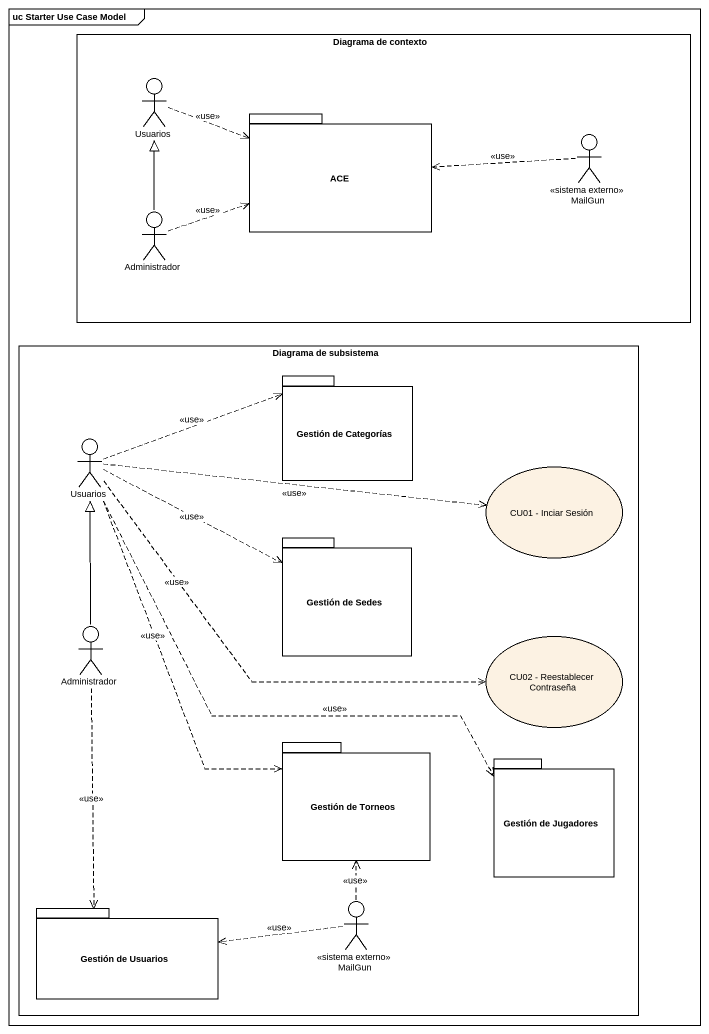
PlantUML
@startuml
mainframe uc Starter Use Case Model
rectangle "Diagrama de contexto" as Diagrama_de_contexto {
  actor Usuarios
  package ACE {
  }
  actor MailGun <<sistema externo>>
  actor Administrador
}
rectangle "Diagrama de subsistema" as Diagrama_de_subsistema {
  package "Gestión de Categorías" as Gestión_de_Categorías {
  }
  actor "Usuarios" as Usuarios_2
  usecase "CU01 - Inciar Sesión" as CU01_Inciar_Sesión
  package "Gestión de Sedes" as Gestión_de_Sedes {
  }
  actor "Administrador" as Administrador_2
  usecase "CU02 - Reestablecer Contraseña" as CU02_Reestablecer_Contraseña
  package "Gestión de Torneos" as Gestión_de_Torneos {
  }
  package "Gestión de Jugadores" as Gestión_de_Jugadores {
  }
  actor "MailGun" as MailGun_2 <<sistema externo>>
  package "Gestión de Usuarios" as Gestión_de_Usuarios {
  }
}
Usuarios .right.> ACE : <<use>>
MailGun .left.> ACE : <<use>>
Administrador -up-|> Usuarios
Administrador .right.> ACE : <<use>>
Usuarios_2 .right.> Gestión_de_Categorías : <<use>>
Usuarios_2 .right.> CU01_Inciar_Sesión : <<use>>
Usuarios_2 .right.> Gestión_de_Sedes : <<use>>
Usuarios_2 .right.> CU02_Reestablecer_Contraseña : <<use>>
Usuarios_2 ..> Gestión_de_Torneos : <<use>>
Usuarios_2 ..> Gestión_de_Jugadores : <<use>>
Administrador_2 -up-|> Usuarios_2
Administrador_2 ..> Gestión_de_Usuarios : <<use>>
MailGun_2 .up.> Gestión_de_Torneos : <<use>>
MailGun_2 .left.> Gestión_de_Usuarios : <<use>>
@enduml
